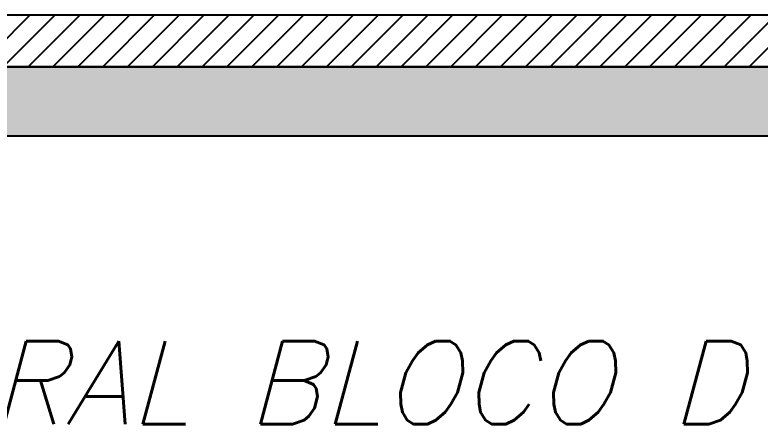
# Model space of a CAD drawing. Header units: millimetres. Extents: x 223 to 55669, y 510 to 13629.
# Drawn here: x 3701 to 4778, y 510 to 1101 of the extents above; entities that cross this region are included whole.
import ezdxf

# ---------------------------------------------------------------- set-up
doc = ezdxf.new("R2010")
doc.units = ezdxf.units.MM
doc.layers.add('4 - TEXTO DE ESCALA E VISTA', color=2, linetype='Continuous')
doc.layers.add('arq_fina', color=30, linetype='Continuous')
doc.styles.add('ROMANS', font='romans.shx', dxfattribs={"oblique": 15, "height": 170})

msp = doc.modelspace()

# ---------------------------------------------------------------- hatches: boundary and pattern name
at = {"transparency": 33554687}
h = msp.add_hatch(dxfattribs=at)
h.set_pattern_fill('AR-CONC', color=256, scale=1.1)
h.set_pattern_definition([(50, (33245.24, -12060.9), (200.4031, -17.533), [20.955, -230.505]), (355, (33245.24, -12060.9), (-38.7678, 210.1625), [16.764, -184.4046]), (100.45144, (33261.94, -12062.37), (161.6354, 192.6295), [17.809, -195.8993]), (46.1842, (33245.24, -12005.02), (298.187, -46.2466), [31.4325, -345.7575]), (96.6356, (33270.1, -12008.88), (261.1445, 272.1687), [26.7135, -293.8492]), (351.1842, (33245.24, -12005.02), (261.1445, 272.1687), [25.146, -276.6057]), (21, (33273.18, -12019), (166.7758, -112.4917), [20.955, -230.505]), (326, (33273.18, -12019), (67.9822, 202.6068), [16.764, -184.404]), (71.45144, (33287.08, -12028.37), (234.7581, 90.115), [17.809, -195.8989]), (37.5, (33245.24, -12060.904), (3.39746, 93.01054), [0, -182.1688, 0, -187.198, 0, -185.1025]), (7.5, (33245.24, -12060.9), (73.50163, 110.19863), [0, -106.7308, 0, -177.9778, 0, -70.5485]), (327.5, (33182.93, -12060.904), (149.14965, -6.30162), [0, -69.85, 0, -217.932, 0, -289.179]), (317.5, (33154.99, -12060.9), (162.9421, 27.96914), [0, -90.805, 0, -144.7292, 0, -205.359])])
h.paths.add_polyline_path([(223, 926), (55669.3, 926), (55669.3, 1026), (223, 1026), (223, 926)], is_closed=False)
at = {"layer": 'arq_fina'}
h = msp.add_hatch(dxfattribs=at)
h.set_pattern_fill('ANSI31', color=2, scale=8)
h.set_pattern_definition([(45, (5786.904, 3092.77), (-17.96051, 17.96051), [])])
h.paths.add_polyline_path([(2468.4, 1026), (6126.3, 1026), (6126.3, 1101), (2468.4, 1101), (2468.4, 1026)], is_closed=False)

# ---------------------------------------------------------------- linework, layer by layer
at = {"color": 2}
msp.add_lwpolyline([(2468.4, 1101), (6126.3, 1101), (6126.3, 1026), (2468.4, 1026)], close=True, dxfattribs=at)
msp.add_lwpolyline([(223, 1026), (55669.3, 1026), (55669.3, 926), (223, 926)], close=True)

# ---------------------------------------------------------------- texts
at = {"layer": '4 - TEXTO DE ESCALA E VISTA', "lineweight": -2, "ltscale": 2, "insert": (3783.1, 569.9), "char_height": 120, "width": 2844.312, "attachment_point": 5, "style": 'ROMANS'}
msp.add_mtext('VISTA LATERAL BLOCO D', dxfattribs=at)

doc.saveas('drawing.dxf')
